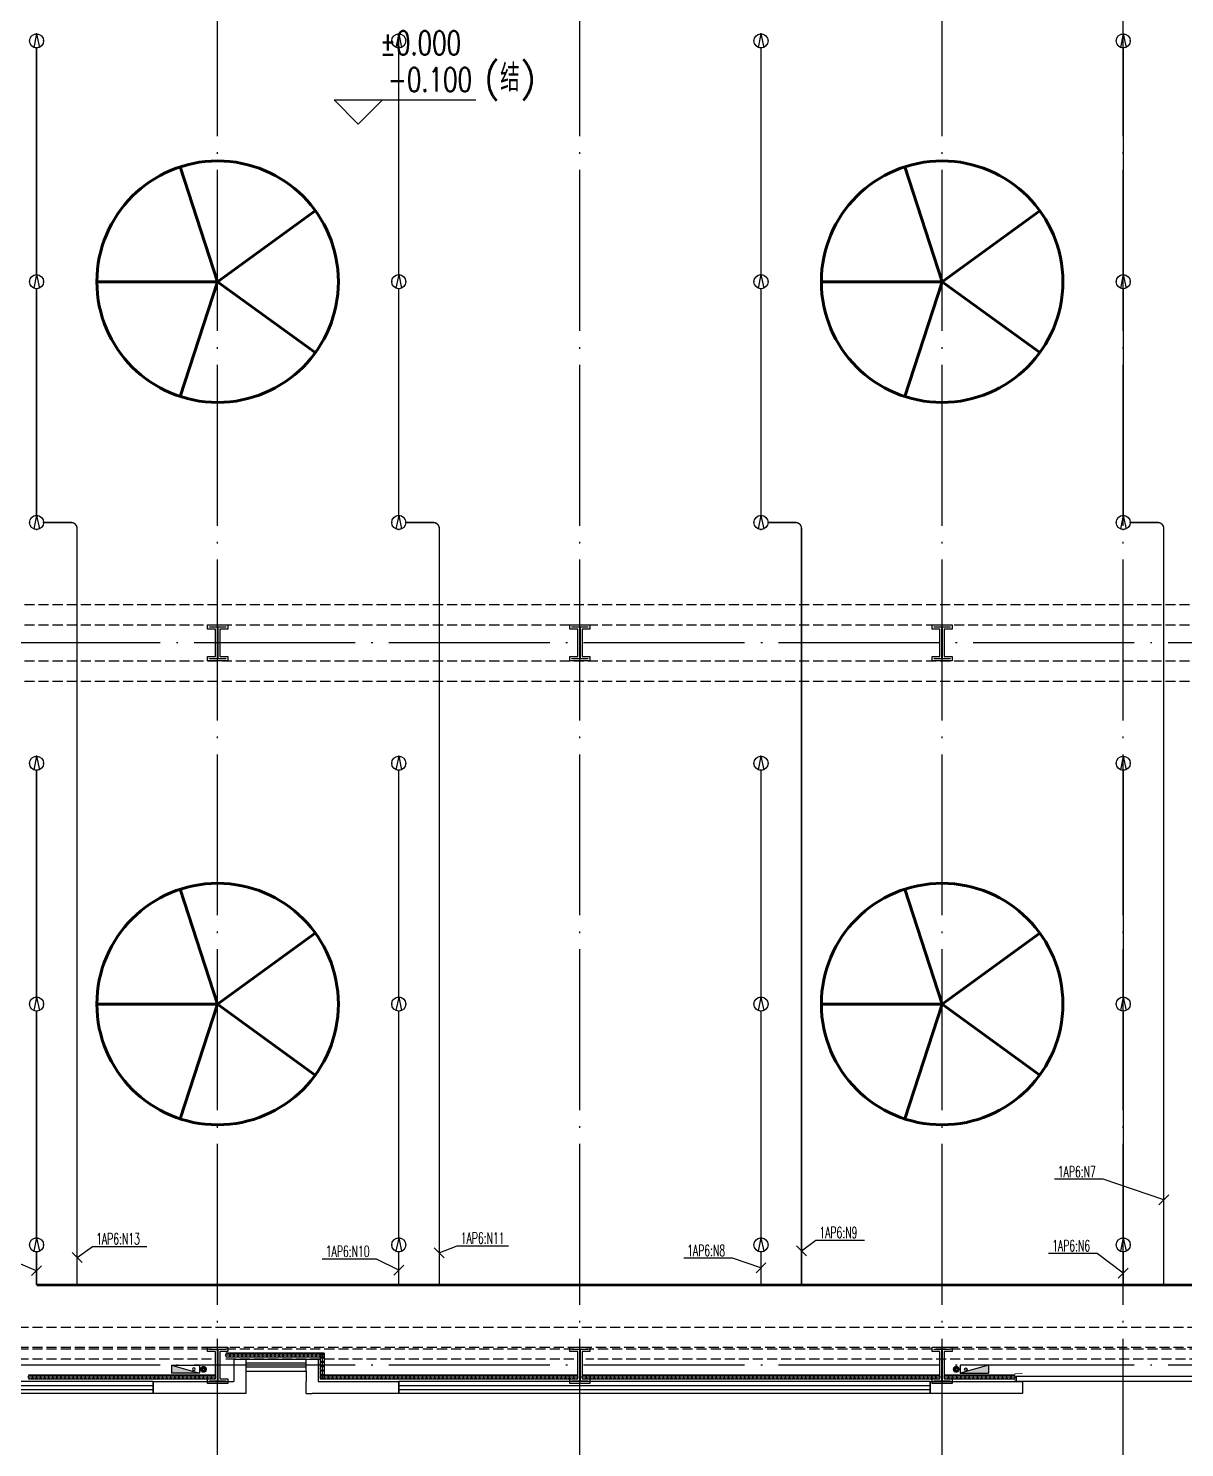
# Model space of a CAD drawing. Extents: x -1396510 to 1250330, y -1892470 to 1623980.
# Drawn here: x 152224 to 180951, y -1361921 to -1326655 of the extents above; entities that cross this region are included whole.
import ezdxf
from ezdxf.enums import TextEntityAlignment as Align

# ---------------------------------------------------------------- set-up
doc = ezdxf.new("R2010")
doc.units = 0
doc.header["$LTSCALE"] = 1000
doc.header["$MEASUREMENT"] = 0
for name, pattern in [('10平面$0$DASH', [0.35, 0.25, -0.1]), ('DASH', [0.35, 0.25, -0.1]), ('DOTE', [2.42, 2, -0.2, 0.02, -0.2])]:
    doc.linetypes.add(name, pattern=pattern)
for name, color, linetype in [('10平面$0$WINDOW', 4, 'Continuous'), ('A-AXIS-DOTE', 14, 'DOTE'), ('A-HATCH-2', 251, 'Continuous'), ('A-HRAIL', 173, 'Continuous'), ('A-LIN-V', 9, 'Continuous'), ('A-SFCE', 30, 'Continuous'), ('A-WINDOW', 140, 'Continuous'), ('AS-COLN', 6, 'Continuous'), ('AS-WALL', 40, 'Continuous'), ('DIM-照明', 3, 'Continuous'), ('EQUIP-照明', 3, 'Continuous'), ('SB_ZF消火栓', 10, 'Continuous'), ('SB_ZF消火栓M', 10, 'Continuous'), ('WIRE-照明', 1, 'Continuous'), ('建-标高', 3, 'Continuous'), ('建-窗', 4, 'Continuous')]:
    doc.layers.add(name, color=color, linetype=linetype)
doc.layers.add('A-云线2', color=3, linetype='Continuous', plot=False)
doc.layers.add('LG-ZF消防', color=1, linetype='Continuous', lineweight=60)
doc.styles.add('_TEL_DIM', font='SIMPLEX', dxfattribs={"width": 0.8, "height": 3.5, "bigfont": 'HZTXT'})
doc.styles.add('A-STANDARD', font='SIMPLEX', dxfattribs={"bigfont": 'GBCBIG'})

# ---------------------------------------------------------------- blocks, each defined once
blk = doc.blocks.new('WINDOW2DLIB$DYNSTYLE$00000005')
at = {"color": 0}
for points in [[(-0.5, 0.5), (-0.5, -0.5)], [(-0.5, 0.5), (0.5, 0.5)], [(0.5, -0.5), (0.5, 0.5)], [(0.5, 0.1667), (-0.5, 0.1667)], [(0.5, -0.1667), (-0.5, -0.1667)], [(-0.5, -0.5), (0.5, -0.5)]]:
    blk.add_lwpolyline(points, dxfattribs=at)
blk = doc.blocks.new('10平面$0$$DorLib2D$00000126')
at = {"color": 0, "linetype": 'Continuous'}
for p, q in [((-0.532, 0.5), (-0.532, 0.9)), ((0.532, 0.9), (0.532, 0.5))]:
    blk.add_line(p, q, dxfattribs=at)
at = {"color": 0, "linetype": '10平面$0$DASH'}
for p, q in [((-0.532, 0.9), (0.532, 0.9)), ((-0.532, 0.5), (0.532, 0.5))]:
    blk.add_line(p, q, dxfattribs=at)
blk = doc.blocks.new('42343243')
at = {"layer": 'AS-WALL'}
for p, q in [((-173154, 1223170), (-175454, 1223170)), ((-175454, 1223170), (-175454, 1222870)), ((-173154, 1222620), (-173154, 1223170)), ((-171654, 1223170), (-171504, 1223170)), ((-171654, 1223170), (-171654, 1222870)), ((-169354, 1223170), (-171504, 1223170)), ((-169354, 1222870), (-169354, 1223170)), ((-153854, 1223170), (-156154, 1223170)), ((-156154, 1223170), (-156154, 1222870)), ((-153854, 1222870), (-153854, 1223170)), ((-175454, 1222870), (-173454, 1222870)), ((-173454, 1222320), (-173454, 1222870)), ((-171654, 1222870), (-171654, 1222870)), ((-171654, 1222620), (-171654, 1222870)), ((-171354, 1222320), (-171354, 1222870)), ((-171354, 1222870), (-169354, 1222870)), ((-156154, 1222870), (-153854, 1222870)), ((-173454, 1222320), (-173154, 1222320)), ((-173154, 1222320), (-173154, 1222620)), ((-171654, 1222620), (-171654, 1222320)), ((-171654, 1222320), (-171354, 1222320))]:
    blk.add_line(p, q, dxfattribs=at)
at = {"layer": '10平面$0$WINDOW', "xscale": 5000, "yscale": 300, "zscale": 300, "rotation": 180}
blk.add_blockref('10平面$0$$DorLib2D$00000126', (-151354, 1223020), dxfattribs=at)
at = {"layer": '建-窗', "zscale": 300}
for p, xscale, yscale, rotation in [((-185904, 1223020), -20900, -300, 359.9999999994913), ((-162754, 1223020), -13200, -300, 359.9999999996728), ((-172404, 1222470), -1500, 300, 179.9999999999555)]:
    blk.add_blockref('WINDOW2DLIB$DYNSTYLE$00000005', p, dxfattribs=dict(at, xscale=xscale, yscale=yscale, rotation=rotation))
blk = doc.blocks.new('4324324')
at = {"layer": 'A-HATCH-2', "color": 8, "linetype": 'DASH'}
for p, q in [((-313054, 567820), (-128854, 567820)), ((-313054, 567320), (-128854, 567320)), ((-313054, 566420), (-128854, 566420)), ((-313054, 565920), (-128854, 565920)), ((-312854, 549870), (-138054, 549870)), ((-312854, 549370), (-138054, 549370))]:
    blk.add_line(p, q, dxfattribs=at)
blk = doc.blocks.new('w4324324')
at = {"layer": 'A-HATCH-2', "color": 0, "lineweight": 60}
for q in [(-1694760, 686605), (-1697614, 684532), (-1691907, 684532), (-1696524, 681178), (-1692997, 681178)]:
    blk.add_line((-1694760, 683605), q, dxfattribs=at)
blk.add_circle((-1694760, 683605), 3000, dxfattribs=at)
blk = doc.blocks.new('342343')
at = {"layer": 'A-LIN-V', "color": 8}
for p in [(1030710, -26444), (1048660, -26444), (1030710, -44444), (1048660, -44444)]:
    blk.add_blockref('w4324324', p, dxfattribs=at)
blk = doc.blocks.new('w42343243')
at = {"layer": 'A-HATCH-2', "color": 8}
blk.add_lwpolyline([(-165104, 621070), (-164604, 621070), (-164604, 620958), (-164800, 620958), (-164800, 620282), (-164604, 620282), (-164604, 620170), (-165104, 620170), (-165104, 620282), (-164908, 620282), (-164908, 620958), (-165104, 620958)], close=True, dxfattribs=at)
at = {"layer": 'AS-COLN', "color": 3}
blk.add_lwpolyline([(-165054, 621020), (-164654, 621020), (-164654, 621008), (-164850, 621008), (-164850, 620232), (-164654, 620232), (-164654, 620220), (-165054, 620220), (-165054, 620232), (-164858, 620232), (-164858, 621008), (-165054, 621008)], close=True, dxfattribs=at)
blk = doc.blocks.new('42343')
at = {"layer": 'A-WINDOW'}
for p in [(-9000, -53750), (0, -53750), (9000, -53750), (-9000, -71700), (0, -71700), (9000, -71700)]:
    blk.add_blockref('w42343243', p, dxfattribs=at)
blk = doc.blocks.new('3333')
at = {"layer": 'A-SFCE', "const_width": 20}
blk.add_lwpolyline([(-227064, 766320), (-227064, 766510), (-227244, 766510), (-227244, 766320)], dxfattribs=at)
blk = doc.blocks.new('A$C5D961328')
at = {"layer": 'SB_ZF消火栓'}
blk.add_hatch(color=256, dxfattribs=at).paths.add_polyline_path([(0, 40), (700, 40), (700, 240)])
for p, q in [((700, 240), (0, 240)), ((0, 240), (0, 40)), ((700, 240), (0, 40)), ((0, 40), (700, 40)), ((700, 240), (700, 40))]:
    blk.add_line(p, q, dxfattribs=at)
at = {"layer": 'SB_ZF消火栓', "color": 1}
blk.add_circle((140, 140), 32.5, dxfattribs=at)
blk = doc.blocks.new('we42342343234')
at = {"layer": 'LG-ZF消防'}
for centre in [(-174204, 548820), (-155504, 548820)]:
    blk.add_circle(centre, 50, dxfattribs=at)
at = {"layer": 'SB_ZF消火栓M', "xscale": -1}
blk.add_blockref('A$C5D961328', (-174304, 548680), dxfattribs=at)
at = {"layer": 'SB_ZF消火栓M'}
blk.add_blockref('A$C5D961328', (-155404, 548680), dxfattribs=at)
blk = doc.blocks.new('99平面图例外参$0$$LinePat$圆环')
for points in [[(0, 150), (300, 150)], [(0, 0), (300, 0)], [(0, -150), (300, -150)]]:
    blk.add_lwpolyline(points)
at = {"color": 0}
blk.add_circle((150, 0), 150, dxfattribs=at)
blk = doc.blocks.new('世赫3#厂房一层0821')
at = {"layer": 'A-AXIS-DOTE', "color": 8, "ltscale": 2}
for p, q in [((139000, -79980), (139000, 5514)), ((148000, -79980), (148000, 5514)), ((157000, -79980), (157000, 5514)), ((161500, -79980), (161500, 5514)), ((190814.2, -53850), (-5155.8, -53850)), ((190814.2, -71800), (-5155.8, -71800))]:
    blk.add_line(p, q, dxfattribs=at)
at = {"layer": 'A-SFCE', "linetype": 'DASH'}
for p, q in [((138850, -71400), (121150, -71400)), ((165850, -71400), (148150, -71400)), ((138850, -71650), (121150, -71650)), ((165850, -71650), (148150, -71650))]:
    blk.add_line(p, q, dxfattribs=at)
at = {"layer": 'A-SFCE', "color": 2, "linetype": 'DASH'}
for p, q in [((147850, -71400), (139150, -71400)), ((147850, -71650), (139150, -71650))]:
    blk.add_line(p, q, dxfattribs=at)
at = {"layer": '建-标高', "color": 8}
for p, q in [((142493.6, -40960), (141893.6, -40360)), ((141893.6, -40360), (145413.6, -40360)), ((142493.6, -40960), (143093.6, -40360))]:
    blk.add_line(p, q, dxfattribs=at)
at = {"layer": 'A-HRAIL', "yscale": 0.3333333333111111, "zscale": 0.3333333333111111}
for p, xscale, rotation in [((139302.1, -71549.9), 0.3402776645396762, 180), ((139404.2, -71549.9), 0.3402776645396762, 180), ((139506.3, -71549.9), 0.3402776645396762, 180), ((139608.3, -71549.9), 0.3402776645396762, 180), ((139710.4, -71549.9), 0.3402776645396762, 180), ((139812.5, -71549.9), 0.3402776645396762, 180), ((139914.6, -71549.9), 0.3402776645396762, 180), ((140016.7, -71549.9), 0.3402776645396762, 180), ((140118.8, -71549.9), 0.3402776645396762, 180), ((140220.8, -71549.9), 0.3402776645396762, 180), ((140322.9, -71549.9), 0.3402776645396762, 180), ((140425, -71549.9), 0.3402776645396762, 180), ((140527.1, -71549.9), 0.3402776645396762, 180), ((140629.2, -71549.9), 0.3402776645396762, 180), ((140731.3, -71549.9), 0.3402776645396762, 180), ((140833.3, -71549.9), 0.3402776645396762, 180), ((140935.4, -71549.9), 0.3402776645396762, 180), ((141037.5, -71549.9), 0.3402776645396762, 180), ((141139.6, -71549.9), 0.3402776645396762, 180), ((141241.7, -71549.9), 0.3402776645396762, 180), ((141343.8, -71549.9), 0.3402776645396762, 180), ((141445.8, -71549.9), 0.3402776645396762, 180), ((141547.9, -71549.9), 0.3402776645396762, 180), ((141650, -71549.9), 0.3402776645396762, 180), ((141600, -71499.9), 0.3611111226889233, 270), ((141600, -71608.3), 0.3611111226889233, 270), ((141600, -71716.6), 0.3611111226889233, 270), ((141600, -71824.9), 0.3611111226889233, 270), ((141600, -71933.3), 0.3611111226889233, 270), ((134399, -72093.9), 0.3368181817957273, 180.0000000002033), ((134500, -72093.9), 0.3368181817957273, 180.0000000002033), ((134601, -72093.9), 0.3368181817957273, 180.0000000002033), ((134702.1, -72093.9), 0.3368181817957273, 180.0000000002033), ((134803.1, -72093.9), 0.3368181817957273, 180.0000000002033), ((134904.2, -72093.9), 0.3368181817957273, 180.0000000002033), ((135005.2, -72093.9), 0.3368181817957273, 180.0000000002033), ((135106.3, -72093.9), 0.3368181817957273, 180.0000000002033), ((135207.3, -72093.9), 0.3368181817957273, 180.0000000002033), ((135308.4, -72093.9), 0.3368181817957273, 180.0000000002033), ((135409.4, -72093.9), 0.3368181817957273, 180.0000000002033), ((135510.5, -72093.9), 0.3368181817957273, 180.0000000002033), ((135611.5, -72093.9), 0.3368181817957273, 180.0000000002033), ((135712.5, -72093.9), 0.3368181817957273, 180.0000000002033), ((135813.6, -72093.9), 0.3368181817957273, 180.0000000002033), ((135914.6, -72093.9), 0.3368181817957273, 180.0000000002033), ((136015.7, -72093.9), 0.3368181817957273, 180.0000000002033), ((136116.7, -72093.9), 0.3368181817957273, 180.0000000002033), ((136217.8, -72093.9), 0.3368181817957273, 180.0000000002033), ((136318.8, -72093.9), 0.3368181817957273, 180.0000000002033), ((136419.9, -72093.9), 0.3368181817957273, 180.0000000002033), ((136520.9, -72093.9), 0.3368181817957273, 180.0000000002033), ((136622, -72093.9), 0.3368181817957273, 180.0000000002033), ((136723, -72093.9), 0.3368181817957273, 180.0000000002033), ((136824, -72093.9), 0.3368181817957273, 180.0000000002033), ((136925.1, -72093.9), 0.3368181817957273, 180.0000000002033), ((137026.1, -72093.9), 0.3368181817957273, 180.0000000002033), ((137127.2, -72093.9), 0.3368181817957273, 180.0000000002033), ((137228.2, -72093.9), 0.3368181817957273, 180.0000000002033), ((137329.3, -72093.9), 0.3368181817957273, 180.0000000002033), ((137430.3, -72093.9), 0.3368181817957273, 180.0000000002033), ((137531.4, -72093.9), 0.3368181817957273, 180.0000000002033), ((137632.4, -72093.9), 0.3368181817957273, 180.0000000002033), ((137733.5, -72093.9), 0.3368181817957273, 180.0000000002033), ((137834.5, -72093.9), 0.3368181817957273, 180.0000000002033), ((137935.5, -72093.9), 0.3368181817957273, 180.0000000002033), ((138036.6, -72093.9), 0.3368181817957273, 180.0000000002033), ((138137.6, -72093.9), 0.3368181817957273, 180.0000000002033), ((138238.7, -72093.9), 0.3368181817957273, 180.0000000002033), ((138339.7, -72093.9), 0.3368181817957273, 180.0000000002033), ((138440.8, -72093.9), 0.3368181817957273, 180.0000000002033), ((138541.8, -72093.9), 0.3368181817957273, 180.0000000002033), ((138642.9, -72093.9), 0.3368181817957273, 180.0000000002033), ((138743.9, -72093.9), 0.3368181817957273, 180.0000000002033), ((138845, -72093.9), 0.3368181817957273, 180.0000000002033), ((138946, -72093.9), 0.3368181817957273, 180.0000000002033), ((141600, -72041.6), 0.3611111226889233, 270), ((141651.5, -72093.9), 0.3384127415271159, 180.0000000002033), ((141753, -72093.9), 0.3384127415271159, 180.0000000002033), ((141854.6, -72093.9), 0.3384127415271159, 180.0000000002033), ((141956.1, -72093.9), 0.3384127415271159, 180.0000000002033), ((142057.6, -72093.9), 0.3384127415271159, 180.0000000002033), ((142159.1, -72093.9), 0.3384127415271159, 180.0000000002033), ((142260.7, -72093.9), 0.3384127415271159, 180.0000000002033), ((142362.2, -72093.9), 0.3384127415271159, 180.0000000002033), ((142463.7, -72093.9), 0.3384127415271159, 180.0000000002033), ((142565.2, -72093.9), 0.3384127415271159, 180.0000000002033), ((142666.8, -72093.9), 0.3384127415271159, 180.0000000002033), ((142768.3, -72093.9), 0.3384127415271159, 180.0000000002033), ((142869.8, -72093.9), 0.3384127415271159, 180.0000000002033), ((142971.3, -72093.9), 0.3384127415271159, 180.0000000002033), ((143072.9, -72093.9), 0.3384127415271159, 180.0000000002033), ((143174.4, -72093.9), 0.3384127415271159, 180.0000000002033), ((143275.9, -72093.9), 0.3384127415271159, 180.0000000002033), ((143377.4, -72093.9), 0.3384127415271159, 180.0000000002033), ((143479, -72093.9), 0.3384127415271159, 180.0000000002033), ((143580.5, -72093.9), 0.3384127415271159, 180.0000000002033), ((143682, -72093.9), 0.3384127415271159, 180.0000000002033), ((143783.5, -72093.9), 0.3384127415271159, 180.0000000002033), ((143885, -72093.9), 0.3384127415271159, 180.0000000002033), ((143986.6, -72093.9), 0.3384127415271159, 180.0000000002033), ((144088.1, -72093.9), 0.3384127415271159, 180.0000000002033), ((144189.6, -72093.9), 0.3384127415271159, 180.0000000002033), ((144291.1, -72093.9), 0.3384127415271159, 180.0000000002033), ((144392.7, -72093.9), 0.3384127415271159, 180.0000000002033), ((144494.2, -72093.9), 0.3384127415271159, 180.0000000002033), ((144595.7, -72093.9), 0.3384127415271159, 180.0000000002033), ((144697.2, -72093.9), 0.3384127415271159, 180.0000000002033), ((144798.8, -72093.9), 0.3384127415271159, 180.0000000002033), ((144900.3, -72093.9), 0.3384127415271159, 180.0000000002033), ((145001.8, -72093.9), 0.3384127415271159, 180.0000000002033), ((145103.3, -72093.9), 0.3384127415271159, 180.0000000002033), ((145204.9, -72093.9), 0.3384127415271159, 180.0000000002033), ((145306.4, -72093.9), 0.3384127415271159, 180.0000000002033), ((145407.9, -72093.9), 0.3384127415271159, 180.0000000002033), ((145509.4, -72093.9), 0.3384127415271159, 180.0000000002033), ((145611, -72093.9), 0.3384127415271159, 180.0000000002033), ((145712.5, -72093.9), 0.3384127415271159, 180.0000000002033), ((145814, -72093.9), 0.3384127415271159, 180.0000000002033), ((145915.5, -72093.9), 0.3384127415271159, 180.0000000002033), ((146017, -72093.9), 0.3384127415271159, 180.0000000002033), ((146118.6, -72093.9), 0.3384127415271159, 180.0000000002033), ((146220.1, -72093.9), 0.3384127415271159, 180.0000000002033), ((146321.6, -72093.9), 0.3384127415271159, 180.0000000002033), ((146423.1, -72093.9), 0.3384127415271159, 180.0000000002033), ((146524.7, -72093.9), 0.3384127415271159, 180.0000000002033), ((146626.2, -72093.9), 0.3384127415271159, 180.0000000002033), ((146727.7, -72093.9), 0.3384127415271159, 180.0000000002033), ((146829.2, -72093.9), 0.3384127415271159, 180.0000000002033), ((146930.8, -72093.9), 0.3384127415271159, 180.0000000002033), ((147032.3, -72093.9), 0.3384127415271159, 180.0000000002033), ((147133.8, -72093.9), 0.3384127415271159, 180.0000000002033), ((147235.3, -72093.9), 0.3384127415271159, 180.0000000002033), ((147336.9, -72093.9), 0.3384127415271159, 180.0000000002033), ((147438.4, -72093.9), 0.3384127415271159, 180.0000000002033), ((147539.9, -72093.9), 0.3384127415271159, 180.0000000002033), ((147641.4, -72093.9), 0.3384127415271159, 180.0000000002033), ((147743, -72093.9), 0.3384127415271159, 180.0000000002033), ((147844.5, -72093.9), 0.3384127415271159, 180.0000000002033), ((147946, -72093.9), 0.3384127415271159, 180.0000000002033), ((148155, -72093.9), 0.3368181817957239, 180.0000000002033), ((148256.1, -72093.9), 0.3368181817957239, 180.0000000002033), ((148357.1, -72093.9), 0.3368181817957239, 180.0000000002033), ((148458.2, -72093.9), 0.3368181817957239, 180.0000000002033), ((148559.2, -72093.9), 0.3368181817957239, 180.0000000002033), ((148660.3, -72093.9), 0.3368181817957239, 180.0000000002033), ((148761.3, -72093.9), 0.3368181817957239, 180.0000000002033), ((148862.4, -72093.9), 0.3368181817957239, 180.0000000002033), ((148963.4, -72093.9), 0.3368181817957239, 180.0000000002033), ((149064.5, -72093.9), 0.3368181817957239, 180.0000000002033), ((149165.5, -72093.9), 0.3368181817957239, 180.0000000002033), ((149266.5, -72093.9), 0.3368181817957239, 180.0000000002033), ((149367.6, -72093.9), 0.3368181817957239, 180.0000000002033), ((149468.6, -72093.9), 0.3368181817957239, 180.0000000002033), ((149569.7, -72093.9), 0.3368181817957239, 180.0000000002033), ((149670.7, -72093.9), 0.3368181817957239, 180.0000000002033), ((149771.8, -72093.9), 0.3368181817957239, 180.0000000002033), ((149872.8, -72093.9), 0.3368181817957239, 180.0000000002033), ((149973.9, -72093.9), 0.3368181817957239, 180.0000000002033), ((150074.9, -72093.9), 0.3368181817957239, 180.0000000002033), ((150176, -72093.9), 0.3368181817957239, 180.0000000002033), ((150277, -72093.9), 0.3368181817957239, 180.0000000002033), ((150378, -72093.9), 0.3368181817957239, 180.0000000002033), ((150479.1, -72093.9), 0.3368181817957239, 180.0000000002033), ((150580.1, -72093.9), 0.3368181817957239, 180.0000000002033), ((150681.2, -72093.9), 0.3368181817957239, 180.0000000002033), ((150782.2, -72093.9), 0.3368181817957239, 180.0000000002033), ((150883.3, -72093.9), 0.3368181817957239, 180.0000000002033), ((150984.3, -72093.9), 0.3368181817957239, 180.0000000002033), ((151085.4, -72093.9), 0.3368181817957239, 180.0000000002033), ((151186.4, -72093.9), 0.3368181817957239, 180.0000000002033), ((151287.5, -72093.9), 0.3368181817957239, 180.0000000002033), ((151388.5, -72093.9), 0.3368181817957239, 180.0000000002033), ((151489.5, -72093.9), 0.3368181817957239, 180.0000000002033), ((151590.6, -72093.9), 0.3368181817957239, 180.0000000002033), ((151691.6, -72093.9), 0.3368181817957239, 180.0000000002033), ((151792.7, -72093.9), 0.3368181817957239, 180.0000000002033), ((151893.7, -72093.9), 0.3368181817957239, 180.0000000002033), ((151994.8, -72093.9), 0.3368181817957239, 180.0000000002033), ((152095.8, -72093.9), 0.3368181817957239, 180.0000000002033), ((152196.9, -72093.9), 0.3368181817957239, 180.0000000002033), ((152297.9, -72093.9), 0.3368181817957239, 180.0000000002033), ((152399, -72093.9), 0.3368181817957239, 180.0000000002033), ((152500, -72093.9), 0.3368181817957239, 180.0000000002033), ((152601, -72093.9), 0.3368181817957239, 180.0000000002033), ((152702.1, -72093.9), 0.3368181817957239, 180.0000000002033), ((152803.1, -72093.9), 0.3368181817957239, 180.0000000002033), ((152904.2, -72093.9), 0.3368181817957239, 180.0000000002033), ((153005.2, -72093.9), 0.3368181817957239, 180.0000000002033), ((153106.3, -72093.9), 0.3368181817957239, 180.0000000002033), ((153207.3, -72093.9), 0.3368181817957239, 180.0000000002033), ((153308.4, -72093.9), 0.3368181817957239, 180.0000000002033), ((153409.4, -72093.9), 0.3368181817957239, 180.0000000002033), ((153510.5, -72093.9), 0.3368181817957239, 180.0000000002033), ((153611.5, -72093.9), 0.3368181817957239, 180.0000000002033), ((153712.5, -72093.9), 0.3368181817957239, 180.0000000002033), ((153813.6, -72093.9), 0.3368181817957239, 180.0000000002033), ((153914.6, -72093.9), 0.3368181817957239, 180.0000000002033), ((154015.7, -72093.9), 0.3368181817957239, 180.0000000002033), ((154116.7, -72093.9), 0.3368181817957239, 180.0000000002033), ((154217.8, -72093.9), 0.3368181817957239, 180.0000000002033), ((154318.8, -72093.9), 0.3368181817957239, 180.0000000002033), ((154419.9, -72093.9), 0.3368181817957239, 180.0000000002033), ((154520.9, -72093.9), 0.3368181817957239, 180.0000000002033), ((154622, -72093.9), 0.3368181817957239, 180.0000000002033), ((154723, -72093.9), 0.3368181817957239, 180.0000000002033), ((154824, -72093.9), 0.3368181817957239, 180.0000000002033), ((154925.1, -72093.9), 0.3368181817957239, 180.0000000002033), ((155026.1, -72093.9), 0.3368181817957239, 180.0000000002033), ((155127.2, -72093.9), 0.3368181817957239, 180.0000000002033), ((155228.2, -72093.9), 0.3368181817957239, 180.0000000002033), ((155329.3, -72093.9), 0.3368181817957239, 180.0000000002033), ((155430.3, -72093.9), 0.3368181817957239, 180.0000000002033), ((155531.4, -72093.9), 0.3368181817957239, 180.0000000002033), ((155632.4, -72093.9), 0.3368181817957239, 180.0000000002033), ((155733.5, -72093.9), 0.3368181817957239, 180.0000000002033), ((155834.5, -72093.9), 0.3368181817957239, 180.0000000002033), ((155935.5, -72093.9), 0.3368181817957239, 180.0000000002033), ((156036.6, -72093.9), 0.3368181817957239, 180.0000000002033), ((156137.6, -72093.9), 0.3368181817957239, 180.0000000002033), ((156238.7, -72093.9), 0.3368181817957239, 180.0000000002033), ((156339.7, -72093.9), 0.3368181817957239, 180.0000000002033), ((156440.8, -72093.9), 0.3368181817957239, 180.0000000002033), ((156541.8, -72093.9), 0.3368181817957239, 180.0000000002033), ((156642.9, -72093.9), 0.3368181817957239, 180.0000000002033), ((156743.9, -72093.9), 0.3368181817957239, 180.0000000002033), ((156845, -72093.9), 0.3368181817957239, 180.0000000002033), ((156946, -72093.9), 0.3368181817957239, 180.0000000002033), ((157157.3, -72093.9), 0.3444734679202548, 180.000000000205), ((157260.7, -72093.9), 0.3444734679202548, 180.000000000205), ((157364, -72093.9), 0.3444734679202548, 180.000000000205), ((157467.4, -72093.9), 0.3444734679202548, 180.000000000205), ((157570.7, -72093.9), 0.3444734679202548, 180.000000000205), ((157674.1, -72093.9), 0.3444734679202548, 180.000000000205), ((157777.4, -72093.9), 0.3444734679202548, 180.000000000205), ((157880.7, -72093.9), 0.3444734679202548, 180.000000000205), ((157984.1, -72093.9), 0.3444734679202548, 180.000000000205), ((158087.4, -72093.9), 0.3444734679202548, 180.000000000205), ((158190.8, -72093.9), 0.3444734679202548, 180.000000000205), ((158294.1, -72093.9), 0.3444734679202548, 180.000000000205), ((158397.4, -72093.9), 0.3444734679202548, 180.000000000205), ((158500.8, -72093.9), 0.3444734679202548, 180.000000000205), ((158604.1, -72093.9), 0.3444734679202548, 180.000000000205), ((158707.5, -72093.9), 0.3444734679202548, 180.000000000205), ((158810.8, -72093.9), 0.3444734679202548, 180.000000000205)]:
    blk.add_blockref('99平面图例外参$0$$LinePat$圆环', p, dxfattribs=dict(at, xscale=xscale, rotation=rotation))
at = {"layer": 'A-LIN-V', "color": 8, "rotation": 90}
blk.add_blockref('342343', (796160.7, 601225), dxfattribs=at)
at = {"layer": 'A-SFCE', "xscale": -1, "rotation": 90}
blk.add_blockref('3333', (925320.8, -299254.1), dxfattribs=at)
at = {"layer": 'A-WINDOW'}
for name in ['42343', '4324324']:
    blk.add_blockref(name, (312854.2, -620720), dxfattribs=at)
at = {"layer": 'A-WINDOW', "xscale": -1, "rotation": 180}
blk.add_blockref('42343243', (312854.2, 1150670), dxfattribs=at)
at = {"layer": 'SB_ZF消火栓'}
blk.add_blockref('we42342343234', (312854.2, -620720), dxfattribs=at)
at = {"layer": '建-标高', "color": 7, "style": 'A-STANDARD', "width": 0.705882}
for s, p in [('%%P0.000', (143033.6, -39240)), ('-0.100', (143233.6, -40150))]:
    blk.add_text(s, height=595, dxfattribs=at).set_placement(p)
at = {"layer": '建-标高', "color": 7, "style": 'A-STANDARD'}
blk.add_text('(结)', height=675.18, dxfattribs=at).set_placement((145613.6, -40150))
blk = doc.blocks.new('$equip$00002832')
for q in [(-0.2, -0.46), (0.2, -0.46)]:
    blk.add_line((0, 0.5), q)
at = {"const_width": 0.0571}
blk.add_lwpolyline([(0.5, 0, 1), (-0.5, 0, 1), (0.5, 0, -0.625089)], format="xyb", dxfattribs=at)
blk.add_circle((0, 0), 0.5)
for p in [(-0.5, 0), (0, 0.5), (0.5, 0), (0, -0.5)]:
    blk.add_point(p)
at = {"color": 7, "style": '_TEL_DIM', "flags": 1}
for tag in ['A', 'REMARK']:
    blk.add_attdef(tag, text='', height=0.00002, dxfattribs=at).set_placement((0, 0), align=Align.MIDDLE_CENTER)

msp = doc.modelspace()

# ---------------------------------------------------------------- linework, layer by layer
at = {"layer": 'DIM-照明'}
for p, q in [((180556.3, -1355640.2), (180308.8, -1355887.7)), ((162556.3, -1357207.7), (162308.8, -1356960.2)), ((171556.3, -1357157.7), (171308.8, -1356910.2)), ((153556.3, -1357317.7), (153308.8, -1357070.2)), ((170549.6, -1357330.2), (170302.1, -1357577.7)), ((152549.6, -1357400.2), (152302.1, -1357647.7)), ((161549.6, -1357390.2), (161302.1, -1357637.7)), ((179549.6, -1357460.2), (179302.1, -1357707.7))]:
    msp.add_line(p, q, dxfattribs=at)
for points in [[(178930, -1355254), (177715, -1355254)], [(180432.5, -1355764), (178930, -1355254)], [(153432.5, -1357194), (153820, -1356924)], [(153820, -1356924), (155163, -1356924)], [(162432.5, -1357084), (162880, -1356904)], [(162880, -1356904), (164151, -1356904)], [(171432.5, -1357034), (171790, -1356764)], [(171790, -1356764), (172997, -1356764)], [(152425.8, -1357524), (151940, -1357324)], [(160870, -1357234), (159527, -1357234)], [(161425.8, -1357514), (160870, -1357234)], [(169720, -1357214), (168505, -1357214)], [(170425.8, -1357454), (169720, -1357214)], [(178780, -1357094), (177573, -1357094)], [(179425.8, -1357584), (178780, -1357094)]]:
    msp.add_lwpolyline(points, dxfattribs=at)
at = {"layer": 'WIRE-照明', "linetype": 'Continuous'}
for points, const_width in [([(152425.8, -1332774), (152425.8, -1327140.6)], 35), ([(161425.8, -1332774), (161425.8, -1327140.6)], 35), ([(170425.8, -1332774), (170425.8, -1327140.6)], 35), ([(179425.8, -1332774), (179425.8, -1327140.6)], 35), ([(152425.8, -1338757.3), (152425.8, -1333124)], 35), ([(161425.8, -1338757.3), (161425.8, -1333124)], 35), ([(170425.8, -1338757.3), (170425.8, -1333124)], 35), ([(179425.8, -1338757.3), (179425.8, -1333124)], 35), ([(152600.8, -1338932.3), (153282.5, -1338932.3)], 35), ([(161600.8, -1338932.3), (162282.5, -1338932.3)], 35), ([(170600.8, -1338932.3), (171282.5, -1338932.3)], 35), ([(179600.8, -1338932.3), (180282.5, -1338932.3)], 35), ([(153432.5, -1357881.2), (153432.5, -1339082.3)], 35), ([(162432.5, -1357881.2), (162432.5, -1339082.3)], 35), ([(171432.5, -1357881.2), (171432.5, -1339082.3)], 35), ([(180432.5, -1357881.2), (180432.5, -1339082.3)], 35), ([(152425.8, -1350724), (152425.8, -1345090.6)], 35), ([(161425.8, -1350724), (161425.8, -1345090.6)], 35), ([(170425.8, -1350724), (170425.8, -1345090.6)], 35), ([(179425.8, -1350724), (179425.8, -1345090.6)], 35), ([(152425.8, -1356707.3), (152425.8, -1351074)], 35), ([(161425.8, -1356707.3), (161425.8, -1351074)], 35), ([(170425.8, -1356707.3), (170425.8, -1351074)], 35), ([(179425.8, -1356707.3), (179425.8, -1351074)], 35), ([(152425.8, -1357881.2), (152425.8, -1357057.3)], 35), ([(161425.8, -1357881.2), (161425.8, -1357057.3)], 35), ([(170425.8, -1357881.2), (170425.8, -1357057.3)], 35), ([(179425.8, -1357881.2), (179425.8, -1357057.3)], 35), ([(152425.8, -1357881.2), (183152.8, -1357881.2)], 70)]:
    msp.add_lwpolyline(points, dxfattribs=dict(at, const_width=const_width))
at = {"layer": 'WIRE-照明', "linetype": 'Continuous', "const_width": 35}
for points in [[(153432.5, -1339082.3, 0.4142136), (153282.5, -1338932.3)], [(162432.5, -1339082.3, 0.4142136), (162282.5, -1338932.3)], [(171432.5, -1339082.3, 0.4142136), (171282.5, -1338932.3)], [(180432.5, -1339082.3, 0.4142136), (180282.5, -1338932.3)]]:
    msp.add_lwpolyline(points, format="xyb", dxfattribs=at)

# ---------------------------------------------------------------- block references
at = {"layer": 'A-云线2'}
msp.add_blockref('世赫3#厂房一层0821', (17925.8, -1288074), dxfattribs=at)
at = {"layer": 'EQUIP-照明', "xscale": 350, "yscale": 350, "zscale": 350}
for p in [(152425.8, -1326965.6), (161425.8, -1326965.6), (170425.8, -1326965.6), (179425.8, -1326965.6), (152425.8, -1332949), (161425.8, -1332949), (170425.8, -1332949), (179425.8, -1332949), (152425.8, -1338932.3), (161425.8, -1338932.3), (170425.8, -1338932.3), (179425.8, -1338932.3), (152425.8, -1344915.6), (161425.8, -1344915.6), (170425.8, -1344915.6), (179425.8, -1344915.6), (152425.8, -1350899), (161425.8, -1350899), (170425.8, -1350899), (179425.8, -1350899), (152425.8, -1356882.3), (161425.8, -1356882.3), (170425.8, -1356882.3), (179425.8, -1356882.3)]:
    msp.add_blockref('$equip$00002832', p, dxfattribs=at)

# ---------------------------------------------------------------- texts
at = {"layer": 'DIM-照明', "color": 7, "style": '_TEL_DIM', "width": 0.6}
for s, p in [('1AP6:N7', (177802.5, -1355204)), ('1AP6:N13', (153907.5, -1356874)), ('1AP6:N11', (162967.5, -1356854)), ('1AP6:N9', (171877.5, -1356714)), ('1AP6:N10', (159614.5, -1357184)), ('1AP6:N8', (168592.5, -1357164)), ('1AP6:N6', (177660.5, -1357044))]:
    msp.add_text(s, height=280, dxfattribs=at).set_placement(p)

doc.saveas('drawing.dxf')
